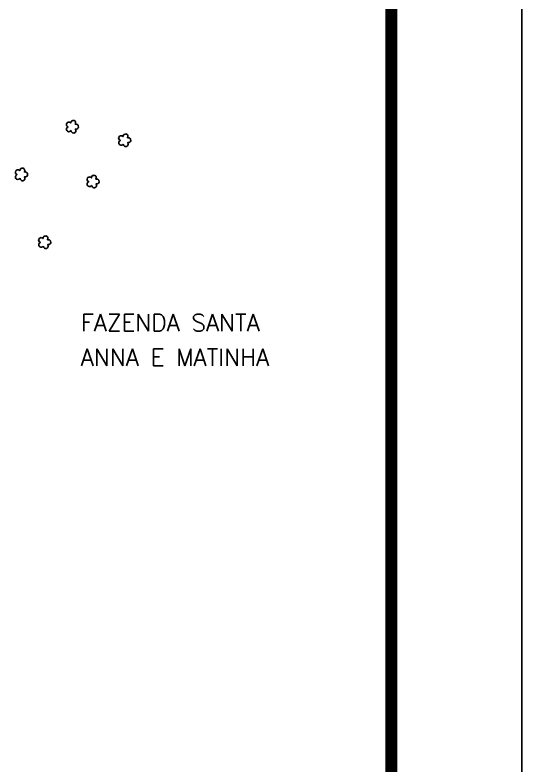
# Model space of a CAD drawing. Extents: x 742777 to 745927, y 7824687 to 7829142.
# Drawn here: x 745345 to 745927, y 7826176 to 7827038 of the extents above; entities that cross this region are included whole.
import ezdxf

# ---------------------------------------------------------------- set-up
doc = ezdxf.new("R2010")
doc.units = 0
doc.header["$MEASUREMENT"] = 0
doc.linetypes.add('CONTINUO', pattern=[0])
doc.linetypes.add('LIN0', pattern=[0])
for name, color, linetype in [('_SIMBOLO ARVORE', 118, 'Continuous'), ('MARGEM', 5, 'Continuous'), ('TEXTO CONFRONTANTES', 7, 'Continuous')]:
    doc.layers.add(name, color=color, linetype=linetype)
doc.styles.add('Simplex', font='simplex.shx')

msp = doc.modelspace()

# ---------------------------------------------------------------- linework, layer by layer
at = {"layer": '_SIMBOLO ARVORE', "linetype": 'CONTINUO'}
for points in [[(745409.55, 7826905.22, 0), (745408.3, 7826904.17, 0), (745406.72, 7826903.99, 0), (745405.59, 7826904.43, 0), (745404.79, 7826905.22, 0), (745404.46, 7826906.12, 0), (745404.37, 7826907.45, 0), (745404.8, 7826908.29, 0), (745405.25, 7826908.91, 0), (745406.17, 7826909.53, 0), (745405.59, 7826909.71, 0), (745405.01, 7826910.19, 0), (745404.34, 7826911.25, 0), (745404.22, 7826912.51, 0), (745404.71, 7826913.82, 0), (745405.22, 7826914.29, 0), (745406.15, 7826914.86, 0), (745407.12, 7826914.99, 0), (745407.9, 7826914.88, 0), (745408.52, 7826914.6, 0), (745409.2, 7826913.99, 0), (745409.4, 7826915.15, 0), (745409.57, 7826915.61, 0), (745410.08, 7826916.25, 0), (745410.83, 7826916.52, 0), (745411.56, 7826916.85, 0), (745412.39, 7826916.92, 0), (745413.17, 7826916.81, 0), (745413.8, 7826916.48, 0), (745414.28, 7826915.97, 0), (745414.69, 7826915.15, 0), (745414.85, 7826914.25, 0), (745414.48, 7826912.63, 0), (745415.61, 7826912.65, 0), (745416.54, 7826912.42, 0), (745417.43, 7826911.72, 0), (745417.91, 7826911.17, 0), (745418.05, 7826908.94, 0), (745417.5, 7826907.95, 0), (745416.78, 7826907.28, 0), (745415.64, 7826906.98, 0), (745414.64, 7826907.07, 0), (745415.17, 7826904.99, 0), (745414.93, 7826904.1, 0), (745414.33, 7826903.26, 0), (745413.67, 7826902.73, 0), (745412.73, 7826902.5, 0), (745411.79, 7826902.56, 0), (745411.1, 7826902.76, 0), (745410.3, 7826903.54, 0), (745409.75, 7826904.25, 0), (745409.58, 7826905.33, 0)], [(745469.55, 7826889.67, 0), (745468.31, 7826888.63, 0), (745466.72, 7826888.44, 0), (745465.6, 7826888.88, 0), (745464.8, 7826889.67, 0), (745464.47, 7826890.57, 0), (745464.38, 7826891.9, 0), (745464.81, 7826892.74, 0), (745465.26, 7826893.36, 0), (745466.17, 7826893.98, 0), (745465.59, 7826894.17, 0), (745465.02, 7826894.64, 0), (745464.35, 7826895.7, 0), (745464.23, 7826896.96, 0), (745464.71, 7826898.27, 0), (745465.22, 7826898.75, 0), (745466.15, 7826899.31, 0), (745467.13, 7826899.44, 0), (745467.91, 7826899.33, 0), (745468.53, 7826899.05, 0), (745469.2, 7826898.44, 0), (745469.41, 7826899.6, 0), (745469.58, 7826900.06, 0), (745470.08, 7826900.7, 0), (745470.84, 7826900.97, 0), (745471.57, 7826901.3, 0), (745472.4, 7826901.38, 0), (745473.18, 7826901.26, 0), (745473.81, 7826900.93, 0), (745474.28, 7826900.42, 0), (745474.7, 7826899.61, 0), (745474.86, 7826898.7, 0), (745474.48, 7826897.08, 0), (745475.61, 7826897.1, 0), (745476.55, 7826896.88, 0), (745477.43, 7826896.18, 0), (745477.92, 7826895.62, 0), (745478.06, 7826893.39, 0), (745477.51, 7826892.4, 0), (745476.79, 7826891.73, 0), (745475.65, 7826891.43, 0), (745474.65, 7826891.52, 0), (745475.18, 7826889.44, 0), (745474.94, 7826888.56, 0), (745474.33, 7826887.71, 0), (745473.67, 7826887.18, 0), (745472.73, 7826886.95, 0), (745471.8, 7826887.01, 0), (745471.1, 7826887.21, 0), (745470.3, 7826887.99, 0), (745469.76, 7826888.7, 0), (745469.59, 7826889.78, 0)], [(745351.02, 7826850.43, 0), (745349.77, 7826849.39, 0), (745348.19, 7826849.2, 0), (745347.06, 7826849.64, 0), (745346.26, 7826850.43, 0), (745345.93, 7826851.33, 0), (745345.84, 7826852.66, 0), (745346.27, 7826853.5, 0), (745346.73, 7826854.12, 0), (745347.64, 7826854.74, 0), (745347.06, 7826854.92, 0), (745346.49, 7826855.4, 0), (745345.81, 7826856.46, 0), (745345.69, 7826857.72, 0), (745346.18, 7826859.03, 0), (745346.69, 7826859.5, 0), (745347.62, 7826860.07, 0), (745348.6, 7826860.2, 0), (745349.38, 7826860.09, 0), (745349.99, 7826859.81, 0), (745350.67, 7826859.2, 0), (745350.87, 7826860.36, 0), (745351.04, 7826860.82, 0), (745351.55, 7826861.46, 0), (745352.3, 7826861.73, 0), (745353.04, 7826862.06, 0), (745353.86, 7826862.13, 0), (745354.64, 7826862.02, 0), (745355.28, 7826861.69, 0), (745355.75, 7826861.18, 0), (745356.16, 7826860.36, 0), (745356.32, 7826859.46, 0), (745355.95, 7826857.84, 0), (745357.08, 7826857.86, 0), (745358.02, 7826857.64, 0), (745358.9, 7826856.94, 0), (745359.39, 7826856.38, 0), (745359.52, 7826854.15, 0), (745358.98, 7826853.16, 0), (745358.25, 7826852.49, 0), (745357.11, 7826852.19, 0), (745356.11, 7826852.28, 0), (745356.65, 7826850.2, 0), (745356.4, 7826849.32, 0), (745355.8, 7826848.47, 0), (745355.14, 7826847.94, 0), (745354.2, 7826847.71, 0), (745353.27, 7826847.77, 0), (745352.57, 7826847.97, 0), (745351.77, 7826848.75, 0), (745351.22, 7826849.46, 0), (745351.06, 7826850.54, 0)], [(745433.25, 7826842.29, 0), (745432.01, 7826841.24, 0), (745430.42, 7826841.06, 0), (745429.3, 7826841.5, 0), (745428.49, 7826842.28, 0), (745428.16, 7826843.18, 0), (745428.07, 7826844.52, 0), (745428.51, 7826845.36, 0), (745428.96, 7826845.98, 0), (745429.87, 7826846.6, 0), (745429.29, 7826846.78, 0), (745428.72, 7826847.25, 0), (745428.05, 7826848.31, 0), (745427.93, 7826849.57, 0), (745428.41, 7826850.89, 0), (745428.92, 7826851.36, 0), (745429.85, 7826851.93, 0), (745430.83, 7826852.06, 0), (745431.61, 7826851.95, 0), (745432.23, 7826851.66, 0), (745432.9, 7826851.06, 0), (745433.11, 7826852.21, 0), (745433.28, 7826852.67, 0), (745433.78, 7826853.31, 0), (745434.54, 7826853.59, 0), (745435.27, 7826853.92, 0), (745436.1, 7826853.99, 0), (745436.88, 7826853.88, 0), (745437.51, 7826853.54, 0), (745437.98, 7826853.03, 0), (745438.4, 7826852.22, 0), (745438.56, 7826851.31, 0), (745438.18, 7826849.7, 0), (745439.31, 7826849.72, 0), (745440.25, 7826849.49, 0), (745441.13, 7826848.79, 0), (745441.62, 7826848.23, 0), (745441.75, 7826846.01, 0), (745441.21, 7826845.01, 0), (745440.48, 7826844.35, 0), (745439.34, 7826844.04, 0), (745438.34, 7826844.13, 0), (745438.88, 7826842.06, 0), (745438.63, 7826841.17, 0), (745438.03, 7826840.33, 0), (745437.37, 7826839.8, 0), (745436.43, 7826839.57, 0), (745435.5, 7826839.62, 0), (745434.8, 7826839.82, 0), (745434, 7826840.61, 0), (745433.46, 7826841.32, 0), (745433.29, 7826842.39, 0)], [(745377.69, 7826772.69, 0), (745376.44, 7826771.64, 0), (745374.86, 7826771.46, 0), (745373.73, 7826771.9, 0), (745372.93, 7826772.69, 0), (745372.6, 7826773.59, 0), (745372.51, 7826774.92, 0), (745372.94, 7826775.76, 0), (745373.4, 7826776.38, 0), (745374.31, 7826777, 0), (745373.73, 7826777.18, 0), (745373.16, 7826777.66, 0), (745372.48, 7826778.72, 0), (745372.36, 7826779.98, 0), (745372.85, 7826781.29, 0), (745373.36, 7826781.76, 0), (745374.29, 7826782.33, 0), (745375.27, 7826782.46, 0), (745376.05, 7826782.35, 0), (745376.66, 7826782.07, 0), (745377.34, 7826781.46, 0), (745377.54, 7826782.62, 0), (745377.72, 7826783.08, 0), (745378.22, 7826783.72, 0), (745378.97, 7826783.99, 0), (745379.71, 7826784.32, 0), (745380.53, 7826784.39, 0), (745381.31, 7826784.28, 0), (745381.95, 7826783.95, 0), (745382.42, 7826783.44, 0), (745382.83, 7826782.62, 0), (745382.99, 7826781.72, 0), (745382.62, 7826780.1, 0), (745383.75, 7826780.12, 0), (745384.69, 7826779.89, 0), (745385.57, 7826779.19, 0), (745386.06, 7826778.64, 0), (745386.19, 7826776.41, 0), (745385.65, 7826775.42, 0), (745384.92, 7826774.75, 0), (745383.78, 7826774.45, 0), (745382.78, 7826774.54, 0), (745383.32, 7826772.46, 0), (745383.07, 7826771.57, 0), (745382.47, 7826770.73, 0), (745381.81, 7826770.2, 0), (745380.87, 7826769.97, 0), (745379.94, 7826770.03, 0), (745379.24, 7826770.23, 0), (745378.44, 7826771.01, 0), (745377.89, 7826771.72, 0), (745377.73, 7826772.8, 0)]]:
    msp.add_polyline3d(points, dxfattribs=at)
at = {"layer": 'MARGEM', "color": 174, "linetype": 'LIN0', "flags": 128}
msp.add_lwpolyline([(745927.37, 7824687.01), (745927.37, 7829142.01), (742777.37, 7829142.01), (742777.37, 7824687.01)], close=True, dxfattribs=at)
at = {"layer": 'MARGEM', "color": 174, "linetype": 'LIN0', "const_width": 13.63, "flags": 128}
msp.add_lwpolyline([(745777.37, 7825188.6), (745777.37, 7828992.01), (742927.37, 7828992.01), (742927.37, 7825188.6)], close=True, dxfattribs=at)

# ---------------------------------------------------------------- texts
at = {"layer": 'TEXTO CONFRONTANTES', "linetype": 'ByBlock', "style": 'Simplex'}
for s, p in [('FAZENDA SANTA', (745420.73, 7826675.19)), ('ANNA E MATINHA', (745420.73, 7826635.52))]:
    msp.add_text(s, height=19.5, dxfattribs=at).set_placement(p)

doc.saveas('drawing.dxf')
